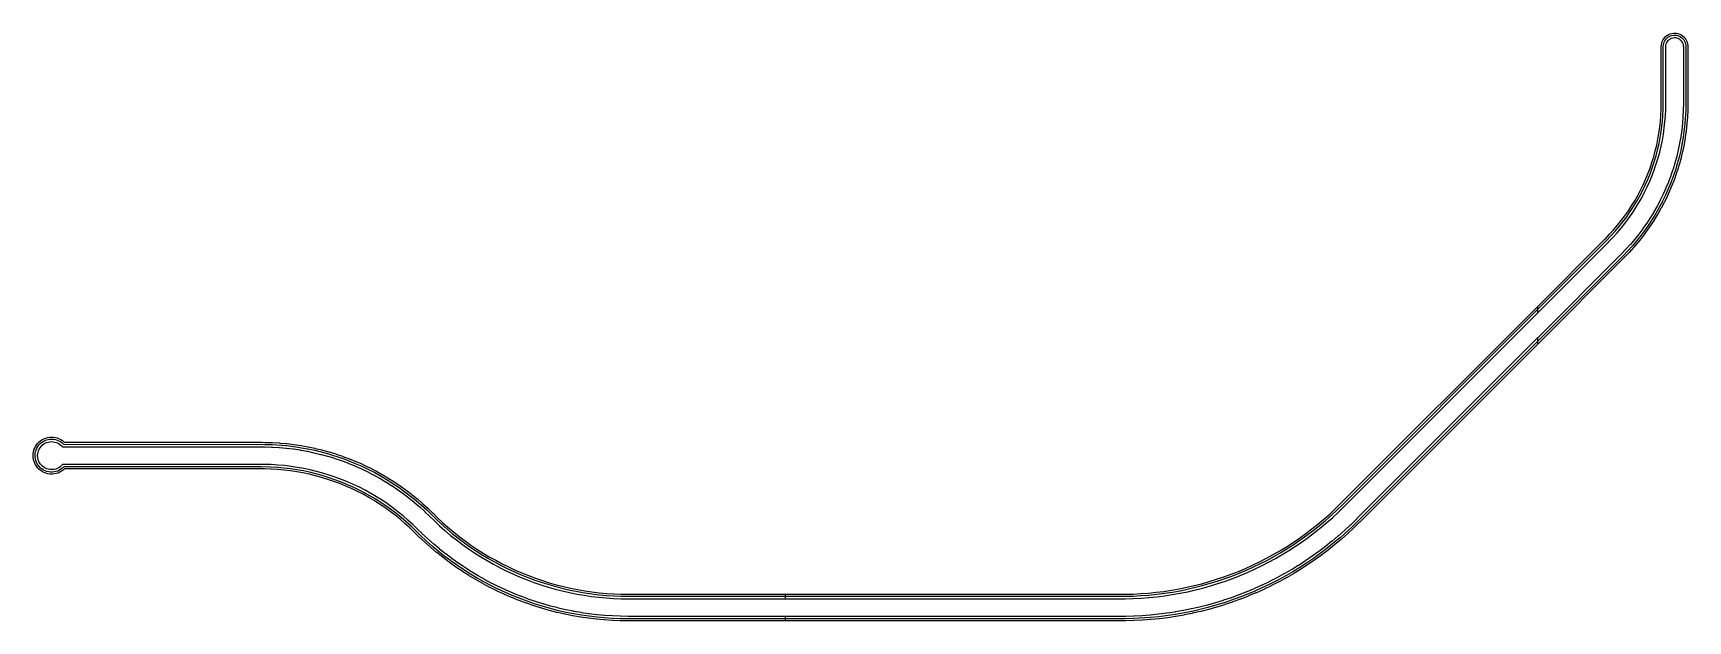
# Model space of a CAD drawing. Extents: x -0.4 to 32.6, y -3.3 to 8.4.
import ezdxf

# ---------------------------------------------------------------- set-up
doc = ezdxf.new("R2010")
doc.units = 0
doc.layers.get('0').update_dxf_attribs({"color": 1, "linetype": 'CONTINUOUS'})

msp = doc.modelspace()

# ---------------------------------------------------------------- linework, layer by layer
for p, q in [((29.644752, 2.977155), (30.982563, 4.314965)), ((29.645115, 2.920955), (31.01583, 4.291672)), ((29.64481, 2.849928), (31.046862, 4.25198)), ((29.64172, 2.847542), (29.64172, 2.973415)), ((29.638672, 2.34808), (26.02524, -1.265353)), ((29.64172, 2.224553), (29.64172, 2.350423)), ((29.638587, 2.278148), (25.939138, -1.4194)), ((29.63823, 2.220353), (26.089057, -1.32882)), ((14.64172, -2.854738), (14.64172, -2.765735)), ((14.644735, -2.804067), (21.417027, -2.80489)), ((14.644782, -2.855395), (21.339778, -2.855395)), ((14.644845, -2.76539), (21.33959, -2.76539)), ((14.638575, -3.25442), (11.3455, -3.25394)), ((14.63864, -3.205915), (11.506903, -3.205915)), ((14.638628, -3.29592), (11.507513, -3.29592)), ((14.64172, -3.295408), (14.64172, -3.206402))]:
    msp.add_line(p, q)
for points in [[(31.046862, 4.25198), (31.046923, 4.25204), (31.05119, 4.256305), (31.137187, 4.345252), (31.219458, 4.435772), (31.29871, 4.529128), (31.37536, 4.624998), (31.448712, 4.722885), (31.51901, 4.823342), (31.585992, 4.925517), (31.649705, 5.030082), (31.71035, 5.136755), (31.76772, 5.244935), (31.821393, 5.35495), (31.87169, 5.466482), (31.918377, 5.5798), (31.961615, 5.694445), (32.001, 5.810175), (32.037025, 5.927498), (32.069355, 6.045635), (32.097775, 6.164665), (32.122595, 6.28462), (32.143727, 6.405337), (32.160755, 6.526715), (32.174368, 6.648268), (32.183845, 6.77049), (32.189673, 6.892672), (32.191392, 7.016472), (32.191392, 8.014283), (32.191403, 8.016155), (32.191403, 8.150628), (32.193405, 8.17704), (32.199362, 8.202848), (32.209145, 8.227462), (32.222522, 8.250322), (32.239195, 8.270907), (32.258778, 8.288742), (32.280825, 8.303422), (32.304833, 8.314613), (32.330253, 8.322055), (32.356505, 8.325582), (32.382987, 8.325115), (32.409098, 8.32066), (32.434238, 8.31232), (32.457835, 8.300287), (32.47935, 8.284838), (32.498288, 8.26632), (32.51422, 8.24516), (32.526783, 8.22184), (32.535685, 8.196893), (32.540728, 8.17089), (32.541902, 8.150628), (32.541902, 8.016155), (32.541913, 8.014283), (32.541913, 7.0153), (32.541888, 7.0124), (32.540118, 6.884853), (32.539923, 6.878645), (32.533858, 6.751563), (32.533515, 6.745972), (32.523607, 6.61821), (32.522982, 6.61172), (32.508875, 6.485742), (32.50821, 6.480412), (32.490515, 6.35427), (32.489505, 6.347792), (32.467405, 6.221552), (32.46628, 6.215713), (32.440488, 6.091048), (32.439273, 6.085612), (32.409788, 5.962125), (32.40819, 5.955832), (32.374407, 5.832388), (32.372775, 5.826788), (32.33531, 5.704777), (32.333557, 5.699382), (32.292538, 5.578852), (32.290355, 5.572807), (32.245663, 5.454295), (32.243455, 5.448665), (32.194688, 5.3303), (32.192285, 5.324743), (32.13994, 5.208672), (32.13758, 5.203635), (32.081645, 5.088985), (32.078765, 5.083305), (32.018822, 4.970275), (32.016137, 4.965402), (31.953357, 4.854972), (31.950408, 4.849943), (31.88386, 4.740723), (31.880255, 4.735053), (31.811113, 4.629585), (31.807685, 4.6245), (31.734278, 4.519597), (31.730675, 4.514638), (31.654225, 4.412617), (31.650568, 4.407905), (31.57122, 4.30866), (31.567573, 4.304218), (31.484768, 4.20668), (31.48053, 4.201867), (31.395015, 4.10778), (31.391055, 4.103545), (31.302155, 4.011595), (31.29988, 4.009285), (31.294718, 4.004125), (29.644558, 2.353965)], [(31.01583, 4.291672), (31.18235, 4.46933), (31.259687, 4.560428), (31.337155, 4.657435), (31.411448, 4.756893), (31.48249, 4.8587), (31.550205, 4.962747), (31.614525, 5.06893), (31.666248, 5.16036), (31.72444, 5.271198), (31.779052, 5.383843), (31.830027, 5.498177), (31.877312, 5.614088), (31.920862, 5.731455), (31.96063, 5.850155), (31.996575, 5.970067), (32.02866, 6.091073), (32.056852, 6.21304), (32.081122, 6.33585), (32.094423, 6.413815), (32.124635, 6.653735), (32.139693, 6.894843), (32.141402, 8.150633), (32.143405, 8.180603), (32.149377, 8.210038), (32.159213, 8.238418), (32.172735, 8.265235), (32.189707, 8.290017), (32.209825, 8.31232), (32.232732, 8.331748), (32.25802, 8.347955), (32.285238, 8.360655), (32.313905, 8.36962), (32.34351, 8.37469), (32.373525, 8.375777), (32.403418, 8.372863), (32.432657, 8.365995), (32.460725, 8.355298), (32.487117, 8.340962), (32.51137, 8.323242), (32.53305, 8.302455), (32.55177, 8.278965), (32.567197, 8.253195), (32.57906, 8.225603), (32.587148, 8.196675), (32.591313, 8.16693), (32.591903, 8.150633), (32.589847, 6.8758), (32.573507, 6.614903), (32.572738, 6.606687), (32.538803, 6.339395), (32.489535, 6.0813), (32.487968, 6.074237), (32.456485, 5.942868), (32.420898, 5.814183), (32.38146, 5.686625), (32.338208, 5.560308), (32.291182, 5.435347), (32.240425, 5.311858), (32.18598, 5.189945), (32.1279, 5.069725), (32.122943, 5.059877), (31.992798, 4.823412), (31.926713, 4.71495), (31.85422, 4.604163), (31.778402, 4.495622), (31.699335, 4.389425), (31.617085, 4.285675), (31.531733, 4.184463), (31.518048, 4.1688), (31.33852, 3.977265), (31.335565, 3.97425), (29.644797, 2.284352)], [(30.982563, 4.314965), (30.983293, 4.315697), (30.987073, 4.319475), (31.071487, 4.406788), (31.151857, 4.495217), (31.229195, 4.586315), (31.30423, 4.680165), (31.375795, 4.775667), (31.44445, 4.873778), (31.509963, 4.973707), (31.572093, 5.075678), (31.631475, 5.18013), (31.687497, 5.28577), (31.73988, 5.393142), (31.78906, 5.502195), (31.834595, 5.612712), (31.87691, 5.72492), (31.91535, 5.837865), (31.950582, 5.952605), (31.982145, 6.067938), (32.009923, 6.184275), (32.034168, 6.301465), (32.05481, 6.419372), (32.07144, 6.537917), (32.084755, 6.656828), (32.094005, 6.776105), (32.099697, 6.895397), (32.101388, 7.017182), (32.101388, 8.014283), (32.101402, 8.017103), (32.101402, 8.150633), (32.103405, 8.183167), (32.109385, 8.215212), (32.119248, 8.246282), (32.13285, 8.275905), (32.14998, 8.303638), (32.170385, 8.32906), (32.193753, 8.351788), (32.219732, 8.371475), (32.24793, 8.38783), (32.27792, 8.4006), (32.309252, 8.409598), (32.34145, 8.414682), (32.37403, 8.41578), (32.406498, 8.412873), (32.438362, 8.406005), (32.469145, 8.39528), (32.49838, 8.380862), (32.525625, 8.362965), (32.55047, 8.341862), (32.572538, 8.317873), (32.591498, 8.291355), (32.60706, 8.262712), (32.618992, 8.232378), (32.627113, 8.20081), (32.6313, 8.168482), (32.631903, 8.150633), (32.631903, 8.017103), (32.631918, 8.014283), (32.631918, 7.015845), (32.631892, 7.011617), (32.630115, 6.883603), (32.629793, 6.873683), (32.623753, 6.747085), (32.62325, 6.739015), (32.613413, 6.612158), (32.61249, 6.602238), (32.598267, 6.475238), (32.597245, 6.467218), (32.579693, 6.34209), (32.578162, 6.332273), (32.556063, 6.206033), (32.554318, 6.196998), (32.528775, 6.073537), (32.526875, 6.06495), (32.49727, 5.94096), (32.495002, 5.932075), (32.46122, 5.80863), (32.45885, 5.800485), (32.42135, 5.678357), (32.41863, 5.669998), (32.378033, 5.55071), (32.374825, 5.541715), (32.329613, 5.421828), (32.326273, 5.413407), (32.278272, 5.296907), (32.274455, 5.288012), (32.221877, 5.171428), (32.218085, 5.16338), (32.16264, 5.04973), (32.15828, 5.041137), (32.098645, 4.92869), (32.094592, 4.921288), (32.031345, 4.810035), (32.026753, 4.802268), (31.961092, 4.694505), (31.956035, 4.68648), (31.885957, 4.579585), (31.885295, 4.57858), (31.881363, 4.572805), (31.80802, 4.467995), (31.802455, 4.460335), (31.726852, 4.35945), (31.721162, 4.35207), (31.641153, 4.251995), (31.635717, 4.245415), (31.553815, 4.148943), (31.547463, 4.141693), (31.461357, 4.046952), (31.455333, 4.04054), (31.367407, 3.949597), (31.363682, 3.9458), (31.358348, 3.940468), (31.357702, 3.939825), (29.644875, 2.226997)], [(21.33959, -2.76539), (21.41608, -2.7649), (21.570953, -2.76123), (21.72473, -2.753442), (21.878875, -2.74198), (22.032107, -2.726657), (22.185147, -2.707405), (22.337588, -2.684515), (22.48967, -2.657705), (22.640877, -2.62727), (22.79122, -2.592913), (22.940497, -2.554985), (23.08898, -2.51305), (23.236387, -2.46773), (23.38276, -2.418532), (23.527595, -2.365955), (23.67113, -2.309417), (23.813347, -2.249755), (23.953708, -2.186265), (24.092958, -2.119203), (24.230075, -2.04906), (24.365433, -1.975292), (24.499147, -1.898087), (24.630668, -1.817713), (24.7603, -1.734133), (24.887463, -1.647333), (25.012837, -1.55708), (25.135775, -1.464087), (25.256363, -1.367862), (25.374435, -1.268777), (25.490302, -1.166567), (25.603102, -1.062035), (25.714597, -0.953), (29.638572, 2.970975)], [(21.339778, -2.855395), (21.417488, -2.854897), (21.57429, -2.85118), (21.730355, -2.84328), (21.88664, -2.831657), (22.0422, -2.8161), (22.197402, -2.796578), (22.35225, -2.773325), (22.506265, -2.746175), (22.659882, -2.715253), (22.81222, -2.680442), (22.963857, -2.641915), (23.114385, -2.5994), (23.263983, -2.553408), (23.412537, -2.503477), (23.559397, -2.450165), (23.70495, -2.392832), (23.849325, -2.332265), (23.991788, -2.267822), (24.133047, -2.19979), (24.272145, -2.128637), (24.409465, -2.053803), (24.545085, -1.975495), (24.678605, -1.893898), (24.80999, -1.809187), (24.939183, -1.721002), (25.066255, -1.62953), (25.191042, -1.535138), (25.313323, -1.43756), (25.433197, -1.336963), (25.550577, -1.23342), (25.665185, -1.12721), (25.777865, -1.017017), (29.63866, 2.843777)], [(21.417027, -2.80489), (21.572975, -2.80118), (21.726752, -2.793392), (21.88457, -2.781555), (22.042037, -2.765722), (22.199053, -2.745905), (22.355515, -2.722113), (22.511325, -2.694365), (22.64979, -2.666265), (22.95137, -2.59348), (23.249133, -2.505645), (23.542255, -2.403173), (23.829832, -2.2862), (24.111175, -2.154812), (24.249218, -2.084182), (24.520005, -1.932217), (24.78285, -1.76717), (25.036967, -1.588982), (25.162485, -1.493945), (25.28554, -1.39574), (25.406055, -1.294433), (25.52395, -1.190087), (25.63915, -1.082772), (25.742883, -0.981285), (29.63826, 2.9141)], [(-0.35778, -0.002975), (-0.355778, 0.035447), (-0.349787, 0.073455), (-0.339877, 0.110632), (-0.326155, 0.146575), (-0.308767, 0.180897), (-0.287903, 0.213225), (-0.26379, 0.243207), (-0.23669, 0.27052), (-0.206898, 0.294865), (-0.174733, 0.315978), (-0.140545, 0.333632), (-0.104707, 0.347635), (-0.06761, 0.357832), (-0.02965, 0.364117), (0.008755, 0.36642), (0.011625, 0.36643), (0.05005, 0.364425), (0.088055, 0.358438), (0.125232, 0.348527), (0.161178, 0.334803), (0.1955, 0.317415), (0.227827, 0.296552), (0.25781, 0.27244), (0.268713, 0.26229), (4.19729, 0.26229), (4.200168, 0.262275), (4.259873, 0.26178), (4.265982, 0.261678), (4.40111, 0.257868), (4.410238, 0.257452), (4.41726, 0.257028), (4.41794, 0.256987), (4.553068, 0.24886), (4.561013, 0.248262), (4.695405, 0.236368), (4.704298, 0.23543), (4.837515, 0.219562), (4.84571, 0.218465), (4.978987, 0.198485), (4.98699, 0.197178), (5.12034, 0.173302), (5.128852, 0.171635), (5.259725, 0.144003), (5.26851, 0.142028), (5.400335, 0.110022), (5.408582, 0.10788), (5.536962, 0.072913), (5.546035, 0.070307), (5.67532, 0.030685), (5.6835, 0.028032), (5.810105, -0.014837), (5.817913, -0.01759), (5.944468, -0.064415), (5.952833, -0.067655), (6.07831, -0.118707), (6.085802, -0.12189), (6.20924, -0.176275), (6.217198, -0.17994), (6.338303, -0.237597), (6.345872, -0.241342), (6.465553, -0.30295), (6.47275, -0.306768), (6.590747, -0.371702), (6.598348, -0.376022), (6.714932, -0.444858), (6.7229, -0.449752), (6.836295, -0.52157), (6.842663, -0.525733), (6.953857, -0.600448), (6.96138, -0.605657), (7.071363, -0.684652), (7.077953, -0.689542), (7.184807, -0.771195), (7.19117, -0.776185), (7.296328, -0.861275), (7.303192, -0.867025), (7.405208, -0.9549), (7.41167, -0.960653), (7.510318, -1.051015), (7.516718, -1.05703), (7.613745, -1.151265), (7.615053, -1.152545), (7.697485, -1.233253), (7.803628, -1.332595), (7.912045, -1.42867), (8.023347, -1.522028), (8.136722, -1.61239), (8.252612, -1.69967), (8.37068, -1.78404), (8.491025, -1.865155), (8.613535, -1.94327), (8.73755, -2.01773), (8.864102, -2.089005), (8.992555, -2.15724), (9.122302, -2.22187), (9.253785, -2.28289), (9.386815, -2.34056), (9.52159, -2.394617), (9.657665, -2.44531), (9.794792, -2.49231), (9.93311, -2.535595), (10.072938, -2.575168), (10.213498, -2.611275), (10.35497, -2.643495), (10.497253, -2.672098), (10.639995, -2.696772), (10.783547, -2.717625), (10.927717, -2.73483), (11.072242, -2.748168), (11.217073, -2.757872), (11.361852, -2.763673), (11.508517, -2.76539), (14.638585, -2.76539)], [(0.25251, -0.22824), (0.226255, -0.253383), (0.197392, -0.275483), (0.166272, -0.294272), (0.133272, -0.309522), (0.098795, -0.32105), (0.06326, -0.32871), (0.027098, -0.332415), (-0.009255, -0.332115), (-0.045352, -0.32782), (-0.080757, -0.319575), (-0.11504, -0.307485), (-0.147785, -0.291695), (-0.178592, -0.272395), (-0.207088, -0.249825), (-0.232928, -0.224255), (-0.255795, -0.195995), (-0.275413, -0.16539), (-0.291545, -0.132812), (-0.303992, -0.09866), (-0.312605, -0.063342), (-0.31728, -0.02729), (-0.317958, 0.009055), (-0.314632, 0.045255), (-0.307343, 0.08087), (-0.296177, 0.115465), (-0.281272, 0.14862), (-0.262808, 0.179935), (-0.24101, 0.209028), (-0.216142, 0.235545), (-0.18851, 0.259163), (-0.158442, 0.279597), (-0.12631, 0.296598), (-0.092503, 0.309957), (-0.05743, 0.319518), (-0.021517, 0.325157), (0.014797, 0.326813), (0.051072, 0.32446), (0.08687, 0.31813), (0.121752, 0.307897), (0.155298, 0.293888), (0.187097, 0.276272), (0.216765, 0.255265), (0.24394, 0.231118), (0.25251, 0.22229), (4.26485, 0.221692), (4.407732, 0.21753), (4.691883, 0.196522), (4.699203, 0.195755), (4.839552, 0.178943), (5.113293, 0.133928), (5.120345, 0.13255), (5.259075, 0.103155), (5.534313, 0.032063), (5.797395, -0.052765), (5.804025, -0.055102), (5.93759, -0.104637), (6.066055, -0.156867), (6.192958, -0.21279), (6.318187, -0.27236), (6.441645, -0.335527), (6.453465, -0.341813), (6.57801, -0.410467), (6.701363, -0.48346), (6.937832, -0.637992), (7.053623, -0.721293), (7.276995, -0.897253), (7.38459, -0.990093), (7.488787, -1.085665), (7.670153, -1.262458), (7.778995, -1.364138), (7.890535, -1.46285), (8.004693, -1.558525), (8.112657, -1.644343), (8.348323, -1.81721), (8.592945, -1.977562), (8.71792, -2.052583), (8.97472, -2.193045), (9.105465, -2.258153), (9.371925, -2.377685), (9.644695, -2.48315), (9.922218, -2.574082), (10.062045, -2.613655), (10.20534, -2.650445), (10.349578, -2.683337), (10.494655, -2.71231), (10.640465, -2.737335), (10.777798, -2.75721), (10.926275, -2.774897), (11.075173, -2.788595), (11.224385, -2.798295), (11.361385, -2.80367), (14.638705, -2.804067)], [(-0.267775, -0.002975), (-0.265773, 0.030423), (-0.259792, 0.06334), (-0.24992, 0.095305), (-0.236297, 0.125862), (-0.21912, 0.154573), (-0.198632, 0.181025), (-0.175132, 0.204838), (-0.148955, 0.22567), (-0.120472, 0.243225), (-0.090097, 0.25725), (-0.058265, 0.267543), (-0.025427, 0.273958), (0.00794, 0.2764), (0.011625, 0.276425), (0.04502, 0.274423), (0.077938, 0.268442), (0.109905, 0.25857), (0.140462, 0.244948), (0.169173, 0.22777), (0.195625, 0.207285), (0.219438, 0.183782), (0.229222, 0.172285), (4.196693, 0.172285), (4.198742, 0.17228), (4.259957, 0.171772), (4.26414, 0.171687), (4.398058, 0.167912), (4.404225, 0.167648), (4.412088, 0.167173), (4.412538, 0.167145), (4.547665, 0.159018), (4.553217, 0.158595), (4.68747, 0.146712), (4.692857, 0.146152), (4.82711, 0.130162), (4.832765, 0.129395), (4.965585, 0.109482), (4.971127, 0.108582), (5.104477, 0.084708), (5.110152, 0.083595), (5.24213, 0.05573), (5.24742, 0.054527), (5.3791, 0.022558), (5.384057, 0.021278), (5.51406, -0.014132), (5.519662, -0.015748), (5.648948, -0.05537), (5.654373, -0.05713), (5.78146, -0.100165), (5.78668, -0.102002), (5.91368, -0.148992), (5.919325, -0.151193), (6.043755, -0.20182), (6.049003, -0.20403), (6.172953, -0.25864), (6.178485, -0.261192), (6.299093, -0.318615), (6.304678, -0.321365), (6.425072, -0.38334), (6.429882, -0.385912), (6.547978, -0.4509), (6.55286, -0.45369), (6.66917, -0.522362), (6.67391, -0.525262), (6.787668, -0.59731), (6.792112, -0.6002), (6.90438, -0.675638), (6.909293, -0.679063), (7.018315, -0.757367), (7.023028, -0.760845), (7.130723, -0.84314), (7.134975, -0.846495), (7.239713, -0.931245), (7.244092, -0.93491), (7.346105, -1.022782), (7.350465, -1.026645), (7.450287, -1.118085), (7.454417, -1.121992), (7.551037, -1.215833), (7.551625, -1.216405), (7.635187, -1.29822), (7.743042, -1.399167), (7.853228, -1.496808), (7.966435, -1.591762), (8.08157, -1.683528), (8.199405, -1.772275), (8.319278, -1.857932), (8.44179, -1.94051), (8.566102, -2.019775), (8.692282, -2.095533), (8.82097, -2.16801), (8.951318, -2.237252), (9.083253, -2.302973), (9.21697, -2.36503), (9.352113, -2.423615), (9.489197, -2.478597), (9.627327, -2.530057), (9.766768, -2.57785), (9.907457, -2.621878), (10.049425, -2.662055), (10.192277, -2.69875), (10.336153, -2.731517), (10.480715, -2.760578), (10.625825, -2.785665), (10.771722, -2.806858), (10.91831, -2.82435), (11.065115, -2.837897), (11.212203, -2.847752), (11.359578, -2.853658), (11.507888, -2.855395), (14.638663, -2.855395)], [(11.507513, -3.29592), (11.503795, -3.295902), (11.351902, -3.294122), (11.343815, -3.293905), (11.19289, -3.287857), (11.185132, -3.287453), (11.033495, -3.277293), (11.026105, -3.276692), (10.875467, -3.262793), (10.867722, -3.261963), (10.718087, -3.244108), (10.71058, -3.243125), (10.560213, -3.221283), (10.552653, -3.220073), (10.403895, -3.194355), (10.396205, -3.192928), (10.247108, -3.162955), (10.239992, -3.161423), (10.092147, -3.127753), (10.084528, -3.125898), (9.938745, -3.088448), (9.931498, -3.086508), (9.785195, -3.045105), (9.777292, -3.042735), (9.633475, -2.997727), (9.626133, -2.99533), (9.482368, -2.946055), (9.475172, -2.943472), (9.333782, -2.8908), (9.327132, -2.888235), (9.186267, -2.831735), (9.17915, -2.828772), (9.039703, -2.76832), (9.032935, -2.765273), (8.896147, -2.70179), (8.889015, -2.69837), (8.753493, -2.630863), (8.746702, -2.62738), (8.612338, -2.556005), (8.606417, -2.552763), (8.474018, -2.478195), (8.467097, -2.474158), (8.338043, -2.396673), (8.331275, -2.3925), (8.203005, -2.310713), (8.19657, -2.306478), (8.07171, -2.222317), (8.065155, -2.21778), (7.94158, -2.129475), (7.936097, -2.125455), (7.814685, -2.034015), (7.80829, -2.029043), (7.690532, -1.935188), (7.68493, -1.930618), (7.56846, -1.832928), (7.562882, -1.82812), (7.44909, -1.727283), (7.44324, -1.721942), (7.333155, -1.618907), (7.328445, -1.614407), (7.24393, -1.53166), (7.149822, -1.440263), (7.055905, -1.35423), (6.959465, -1.271157), (6.860292, -1.19091), (6.758682, -1.113265), (6.655213, -1.038947), (6.549412, -0.967855), (6.441693, -0.899632), (6.332045, -0.834895), (6.22015, -0.773317), (6.106715, -0.714925), (5.991833, -0.66023), (5.874878, -0.608703), (5.756815, -0.560665), (5.637232, -0.51642), (5.51622, -0.475442), (5.394502, -0.43814), (5.271678, -0.404685), (5.147157, -0.374455), (5.022818, -0.348203), (4.897172, -0.325707), (4.771022, -0.306795), (4.644685, -0.291747), (4.5175, -0.280492), (4.38609, -0.272587), (4.3852, -0.272533), (4.381895, -0.272332), (4.253603, -0.268715), (4.196298, -0.26824), (0.268713, -0.26824), (0.239728, -0.293542), (0.208267, -0.31569), (0.174675, -0.334448), (0.139313, -0.34961), (0.102565, -0.36101), (0.064833, -0.368528), (0.02652, -0.37208), (0.011625, -0.37238), (-0.026797, -0.370378), (-0.064805, -0.364387), (-0.101983, -0.354478), (-0.137925, -0.340755), (-0.172247, -0.323367), (-0.204575, -0.302503), (-0.234558, -0.27839), (-0.26187, -0.25129), (-0.286215, -0.221498), (-0.307327, -0.189332), (-0.324983, -0.155145), (-0.338985, -0.119307), (-0.349183, -0.08221), (-0.355467, -0.04425), (-0.35777, -0.005845), (-0.35778, -0.002975)], [(11.506903, -3.205915), (11.504437, -3.205897), (11.353528, -3.20413), (11.347995, -3.203995), (11.19585, -3.1979), (11.190618, -3.197612), (11.03951, -3.187488), (11.034662, -3.187095), (10.884248, -3.173215), (10.879075, -3.172675), (10.728423, -3.154698), (10.723517, -3.154055), (10.57315, -3.132213), (10.56781, -3.131353), (10.419108, -3.105645), (10.413945, -3.104687), (10.265358, -3.074817), (10.26047, -3.073777), (10.112132, -3.039995), (10.10681, -3.038695), (9.960572, -3.001127), (9.956008, -2.999903), (9.809705, -2.9585), (9.80473, -2.957012), (9.660343, -2.911825), (9.655315, -2.910188), (9.51155, -2.860912), (9.506452, -2.859078), (9.365573, -2.806592), (9.360637, -2.8047), (9.219415, -2.748057), (9.214398, -2.745953), (9.0757, -2.685827), (9.071433, -2.683915), (8.933513, -2.619908), (8.928795, -2.617633), (8.793003, -2.54999), (8.78851, -2.54767), (8.655275, -2.476895), (8.650775, -2.474448), (8.518185, -2.399773), (8.513447, -2.397005), (8.383675, -2.31909), (8.379235, -2.316333), (8.25209, -2.235265), (8.247663, -2.232375), (8.121422, -2.147285), (8.116877, -2.144115), (7.994327, -2.056542), (7.990245, -2.05356), (7.868832, -1.96212), (7.864385, -1.958657), (7.746932, -1.865045), (7.74277, -1.86166), (7.626182, -1.76387), (7.622052, -1.760295), (7.508922, -1.660045), (7.505257, -1.65671), (7.39426, -1.552822), (7.390953, -1.549645), (7.30658, -1.467037), (7.211658, -1.374848), (7.115658, -1.286908), (7.017135, -1.20204), (6.915985, -1.120192), (6.812233, -1.04091), (6.706635, -0.965065), (6.59856, -0.892445), (6.488605, -0.822808), (6.376667, -0.756715), (6.262523, -0.6939), (6.14662, -0.634238), (6.029355, -0.578407), (5.909928, -0.52579), (5.78943, -0.476765), (5.667298, -0.431575), (5.543832, -0.389767), (5.41958, -0.351687), (5.294045, -0.317495), (5.167142, -0.286685), (5.040048, -0.259852), (4.911758, -0.236882), (4.783037, -0.217585), (4.653925, -0.20221), (4.524192, -0.190727), (4.391493, -0.182745), (4.390903, -0.182707), (4.385853, -0.182402), (4.255377, -0.178723), (4.196442, -0.178235), (0.229222, -0.178235), (0.206712, -0.202987), (0.181407, -0.224873), (0.153668, -0.243575), (0.12389, -0.25883), (0.092503, -0.270413), (0.059955, -0.278162), (0.026718, -0.281967), (0.011625, -0.282375), (-0.021773, -0.280373), (-0.05469, -0.274392), (-0.086655, -0.26452), (-0.117212, -0.250897), (-0.145923, -0.23372), (-0.172375, -0.213232), (-0.196187, -0.189732), (-0.21702, -0.163555), (-0.234575, -0.135073), (-0.2486, -0.104697), (-0.258893, -0.072865), (-0.265307, -0.040028), (-0.26775, -0.00666), (-0.267775, -0.002975)], [(11.3455, -3.25394), (11.188025, -3.247558), (11.036088, -3.237378), (10.88169, -3.22321), (10.727713, -3.205055), (10.574257, -3.18292), (10.421425, -3.156825), (10.269317, -3.126787), (10.118037, -3.092823), (10.09478, -3.087235), (9.789585, -3.00467), (9.6391, -2.95749), (9.489228, -2.906023), (9.195055, -2.79207), (8.912902, -2.665468), (8.907087, -2.662685), (8.631105, -2.52068), (8.62614, -2.517962), (8.493652, -2.443345), (8.36106, -2.363898), (8.230572, -2.281038), (8.10228, -2.19482), (7.976267, -2.105303), (7.960163, -2.093503), (7.833323, -1.997842), (7.715393, -1.90385), (7.596915, -1.804533), (7.481055, -1.702177), (7.36789, -1.59685), (7.271797, -1.502965), (7.176805, -1.410788), (7.079063, -1.321527), (6.97866, -1.23527), (6.87569, -1.152095), (6.770247, -1.07208), (6.677523, -1.005748), (6.46203, -0.865187), (6.238457, -0.737753), (6.00796, -0.623625), (5.770695, -0.52315), (5.52794, -0.437198), (5.405015, -0.399545), (5.15542, -0.335317), (5.03108, -0.309065), (4.90112, -0.285768), (4.77051, -0.266427), (4.639373, -0.251063), (4.519902, -0.240565), (4.383023, -0.232348), (4.196298, -0.22824), (0.25251, -0.22824)], [(26.02524, -1.265353), (26.02362, -1.266957), (25.908922, -1.379123), (25.90515, -1.382725), (25.787295, -1.491945), (25.783622, -1.495253), (25.663497, -1.601217), (25.660175, -1.604078), (25.537092, -1.707365), (25.53364, -1.710193), (25.40791, -1.810523), (25.40402, -1.813538), (25.276228, -1.910205), (25.272715, -1.9128), (25.14259, -2.00647), (25.138578, -2.009292), (25.005735, -2.09997), (25.001397, -2.102838), (24.86677, -2.189637), (24.863083, -2.19195), (24.72603, -2.275705), (24.721805, -2.278208), (24.583335, -2.35816), (24.57906, -2.360568), (24.43832, -2.437267), (24.433788, -2.43967), (24.29121, -2.512605), (24.287015, -2.514695), (24.142183, -2.584448), (24.138162, -2.586327), (23.991605, -2.65262), (23.98674, -2.654733), (23.83884, -2.71678), (23.834575, -2.718505), (23.685662, -2.77716), (23.68097, -2.778932), (23.530812, -2.83344), (23.52614, -2.835085), (23.37382, -2.88628), (23.369152, -2.887787), (23.215483, -2.935033), (23.211225, -2.936282), (23.056928, -2.97986), (23.051925, -2.981193), (22.896495, -3.020685), (22.892087, -3.021745), (22.736518, -3.057295), (22.731205, -3.05845), (22.57347, -3.0902), (22.568358, -3.09115), (22.411703, -3.118765), (22.406417, -3.119642), (22.247412, -3.14352), (22.242765, -3.144155), (22.083745, -3.164157), (22.078978, -3.16469), (21.91958, -3.18063), (21.91485, -3.181048), (21.754323, -3.192985), (21.749627, -3.19327), (21.58966, -3.20137), (21.58486, -3.201548), (21.424985, -3.205335), (21.42114, -3.205402), (21.341638, -3.205913), (21.339887, -3.205915), (14.644795, -3.205915)], [(26.089057, -1.32882), (26.086548, -1.331308), (25.971595, -1.443723), (25.966327, -1.44874), (25.84921, -1.557275), (25.843645, -1.562328), (25.722995, -1.668755), (25.717288, -1.673647), (25.59554, -1.775815), (25.58978, -1.780545), (25.46405, -1.880875), (25.457875, -1.885655), (25.330962, -1.981658), (25.3253, -1.985847), (25.194745, -2.079827), (25.188858, -2.083945), (25.057192, -2.17382), (25.05067, -2.178163), (24.915543, -2.265285), (24.909195, -2.269252), (24.773277, -2.352313), (24.767283, -2.35588), (24.628563, -2.435977), (24.62213, -2.4396), (24.480908, -2.516563), (24.474702, -2.519837), (24.331775, -2.592952), (24.325385, -2.596112), (24.181215, -2.665548), (24.175255, -2.668332), (24.028697, -2.734625), (24.021317, -2.73783), (23.874135, -2.799575), (23.868257, -2.801973), (23.719432, -2.860595), (23.711948, -2.86344), (23.560817, -2.918302), (23.554357, -2.920555), (23.402162, -2.971707), (23.395185, -2.973945), (23.242587, -3.020862), (23.236078, -3.02279), (23.08139, -3.066477), (23.073625, -3.068545), (22.919767, -3.107635), (22.912433, -3.109422), (22.755715, -3.145235), (22.748552, -3.146768), (22.59123, -3.178435), (22.584547, -3.17969), (22.426443, -3.207562), (22.4188, -3.208795), (22.26124, -3.232455), (22.254493, -3.233392), (22.09498, -3.253458), (22.088, -3.254243), (21.929135, -3.27013), (21.921525, -3.270805), (21.760997, -3.282742), (21.75394, -3.283173), (21.594505, -3.291245), (21.587083, -3.291525), (21.427025, -3.295317), (21.421717, -3.295405), (21.342215, -3.295915), (21.340015, -3.29592), (14.644747, -3.29592)], [(25.939138, -1.4194), (25.696442, -1.63884), (25.691688, -1.642912), (25.439103, -1.849608), (25.433857, -1.853668), (25.16638, -2.050858), (25.028997, -2.144543), (24.893865, -2.231667), (24.755115, -2.316642), (24.61431, -2.398172), (24.47154, -2.476205), (24.326888, -2.550698), (24.308285, -2.559953), (24.011942, -2.698303), (24.005942, -2.700903), (23.698495, -2.82577), (23.389422, -2.93379), (23.383498, -2.93569), (23.06392, -3.02974), (22.74662, -3.106282), (22.740725, -3.10754), (22.419497, -3.16817), (22.413242, -3.169182), (22.084175, -3.214425), (21.918717, -3.230903), (21.586135, -3.251535), (21.421457, -3.255405), (14.644855, -3.25442)]]:
    msp.add_lwpolyline(points)

doc.saveas('drawing.dxf')
